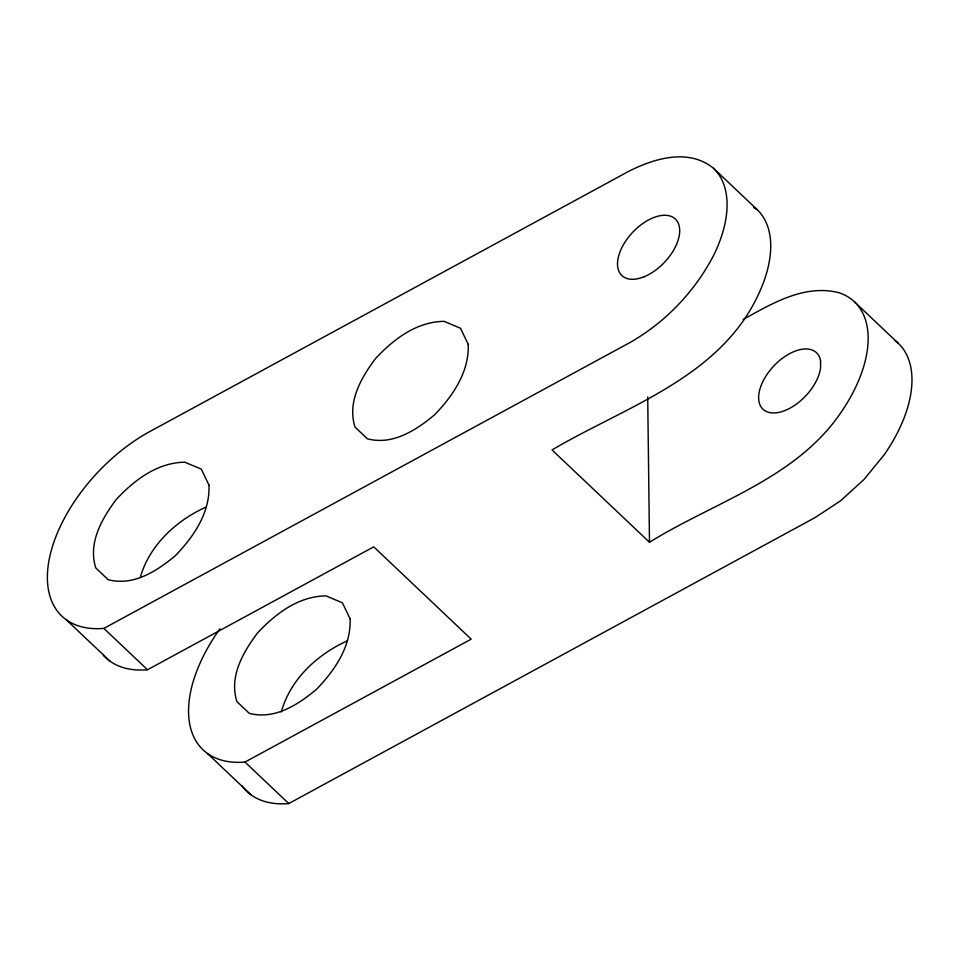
<?xml version="1.0" encoding="UTF-8"?>
<svg xmlns="http://www.w3.org/2000/svg" width="960" height="960" viewBox="0 0 960 960"><rect width="100%" height="100%" fill="white"/><g stroke="black" fill="none" stroke-linecap="round" stroke-linejoin="round"><path stroke-width="1.44" d="M140.496 576.768C149.688 544.908 176.58 520.284 206.244 506.976M281.316 711.996C290.136 679.464 317.376 654.276 347.496 640.776M103.86 628.404L630.384 342.3C666.3 321.648 695.772 290.556 714.516 253.62A122.244 68.724 -46.6 0 0 713.472 168.24C688.524 147.996 654.012 158.376 628.296 171.564L149.964 431.472A129.672 72.9 -46.6 0 0 50.124 555.06A129.672 72.9 -46.6 0 0 103.86 628.404L147.516 669.756L373.74 546.84L471.192 639.156L244.98 762.072A129.672 72.9 -46.6 0 1 219.996 628.812M743.172 319.488C772.14 303.48 804.432 283.968 838.836 292.68A122.244 68.724 -46.6 0 1 840.312 413.412C795.192 479.052 714.18 502.068 649.488 542.268L552.036 449.952C625.044 406.752 719.412 378.012 758.172 294.972A122.244 68.724 -46.6 0 0 757.14 209.604L713.472 168.24M241.86 785.724A129.672 72.9 -46.6 0 0 288.768 803.556L815.292 517.464L840.552 500.808L864.024 479.472L884.112 454.896A122.244 68.724 -46.6 0 0 895.236 340.716M753.504 207.468L757.14 209.604M854.592 301.92L898.38 343.404M244.98 762.072L288.768 803.556M66.36 619.848L110.016 661.2M207.48 753.516L251.268 795M647.712 396.996L649.488 542.268M147.516 669.756A129.672 72.9 -46.6 0 1 103.428 655.368M820.596 361.104L820.536 368.268A38.904 21.864 -46.6 0 1 772.836 412.956A38.904 21.864 -46.6 0 1 773.184 366.636A38.904 21.864 -46.6 0 1 820.596 361.104M209.004 485.184C210.024 512.832 193.8 536.592 175.356 555.672C156.756 571.176 133.416 586.332 108.144 579.672L95.784 567.912C87.864 542.988 101.76 518.868 116.28 499.452C134.352 480.06 157.212 462.6 184.848 462.192L201.264 469.116L209.004 485.184M350.124 618.864C351.132 646.5 334.908 670.26 316.476 689.352C297.864 704.856 274.524 720 249.252 713.34L236.904 701.592C228.972 676.668 242.88 652.548 257.4 633.12C275.472 613.728 298.32 596.28 325.956 595.872L342.384 602.796L350.124 618.864M468.24 344.328C469.248 371.964 453.024 395.736 434.592 414.816C415.98 430.32 392.64 445.476 367.368 438.816L355.02 427.056C347.088 402.132 360.984 378.012 375.504 358.596C393.588 339.204 416.436 321.744 444.072 321.336L460.5 328.26L468.24 344.328M644.34 276.66A38.904 21.864 -46.6 0 0 677.436 221.616A38.904 21.864 -46.6 0 0 624.06 243.612A38.904 21.864 -46.6 0 0 644.34 276.66"/></g></svg>
